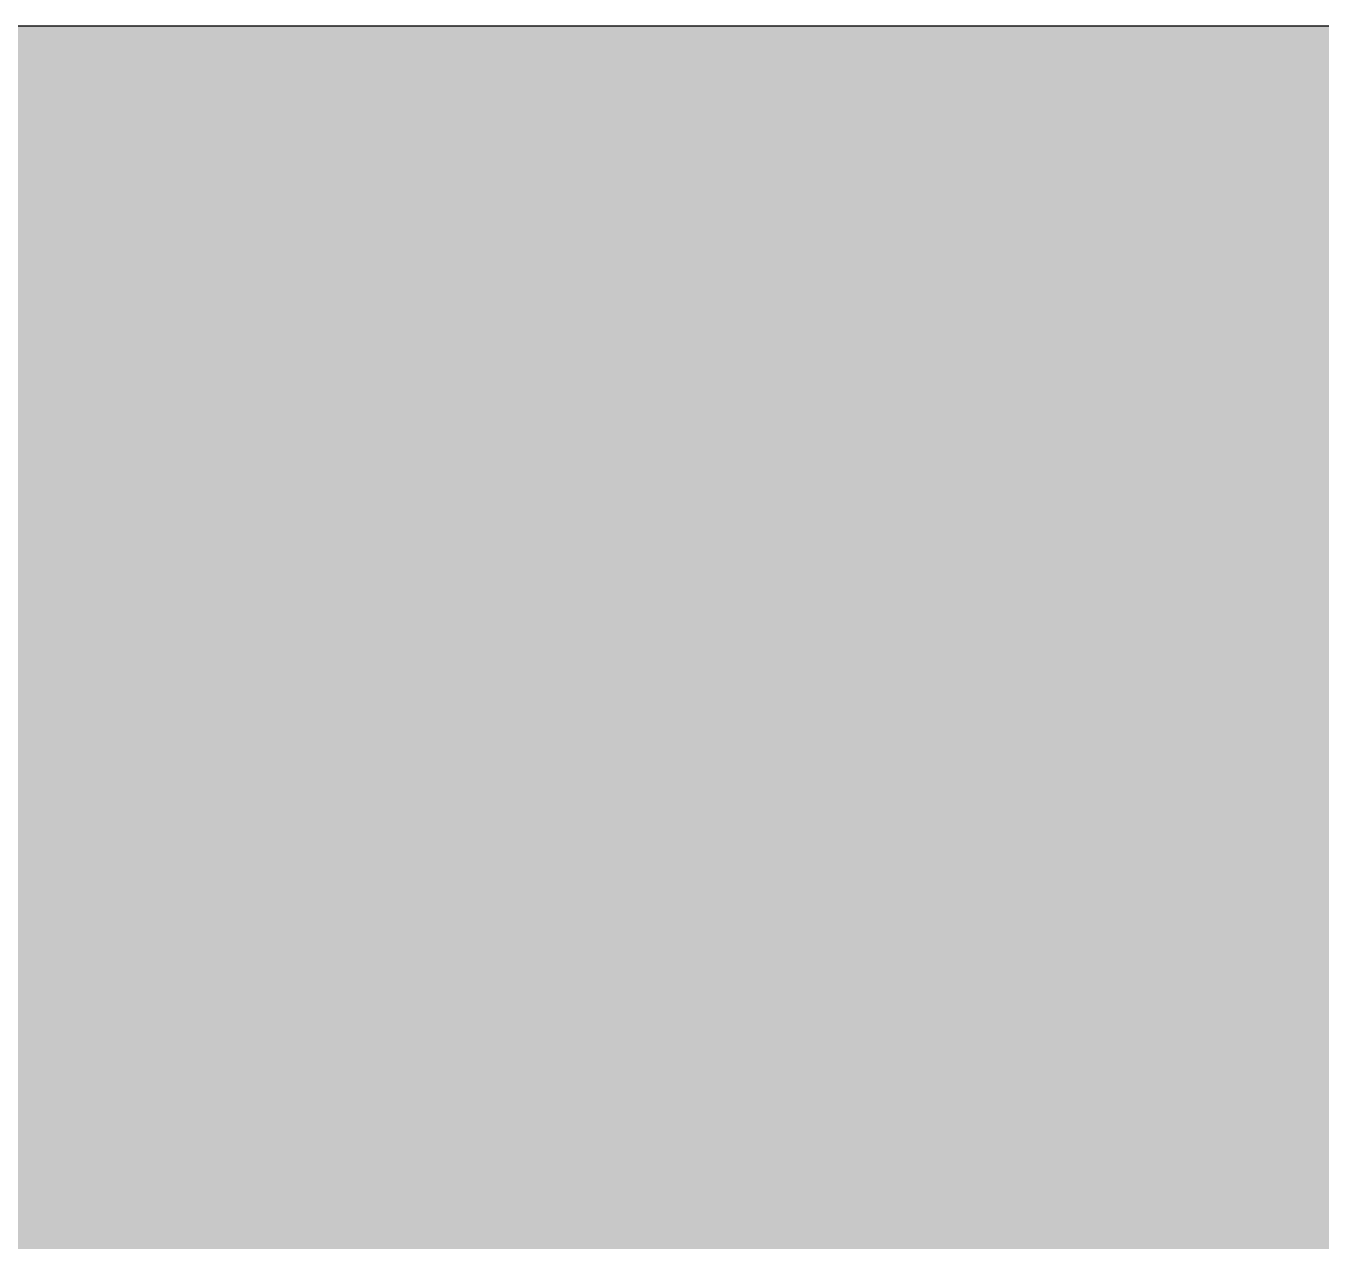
# Model space of a CAD drawing. Header units: metres. Extents: x 294 to 1101, y -498 to -355.
# Drawn here: x 491.93572 to 491.94238, y -489.9011 to -489.89485 of the extents above; entities that cross this region are included whole.
import ezdxf

# ---------------------------------------------------------------- set-up
doc = ezdxf.new("R2010")
doc.units = ezdxf.units.M
doc.layers.add('wall', color=7, linetype='Continuous', lineweight=25)

msp = doc.modelspace()

# ---------------------------------------------------------------- hatches: boundary and pattern name
at = {"layer": 'wall'}
h = msp.add_hatch(color=256, dxfattribs=at)
h.dxf.hatch_style = 1
h.paths.add_polyline_path([(507.2021251, -489.8948523), (506.3764346, -489.8948523), (502.7764346, -489.8948523), (500.2843696, -489.8948523), (500.2356356, -489.8948523), (500.0516976, -489.8948523), (500.0216976, -489.8948523), (499.7486741, -489.8948523), (499.7475689, -489.8948523), (499.7464682, -489.8948523), (499.7453762, -489.8948523), (499.7442971, -489.8948523), (499.7432354, -489.8948523), (499.7421951, -489.8948523), (499.7411803, -489.8948523), (499.7401952, -489.8948523), (499.7392435, -489.8948523), (499.738329, -489.8948523), (499.7374554, -489.8948523), (499.736626, -489.8948523), (499.7358442, -489.8948523), (499.735113, -489.8948523), (499.7344354, -489.8948523), (499.7338139, -489.8948523), (499.7332511, -489.8948523), (499.7327491, -489.8948523), (499.73231, -489.8948523), (499.7319355, -489.8948523), (499.731627, -489.8948523), (499.7313858, -489.8948523), (499.7312128, -489.8948523), (499.7311088, -489.8948523), (499.7310741, -489.8948523), (499.7297962, -489.8948523), (499.7266489, -489.8948523), (499.7238184, -489.8948523), (499.7213167, -489.8948523), (499.7191545, -489.8948523), (499.7173411, -489.8948523), (499.7158842, -489.8948523), (499.7147901, -489.8948523), (499.7140635, -489.8948523), (499.7137074, -489.8948523), (499.5161789, -489.8948523), (499.5150738, -489.8948523), (499.5139731, -489.8948523), (499.512881, -489.8948523), (499.511802, -489.8948523), (499.5107402, -489.8948523), (499.5096999, -489.8948523), (499.5086852, -489.8948523), (499.5077001, -489.8948523), (499.5067484, -489.8948523), (499.5058339, -489.8948523), (499.5049603, -489.8948523), (499.5041309, -489.8948523), (499.5033491, -489.8948523), (499.5026179, -489.8948523), (499.5019402, -489.8948523), (499.5013188, -489.8948523), (499.5007559, -489.8948523), (499.500254, -489.8948523), (499.4998149, -489.8948523), (499.4994403, -489.8948523), (499.4991319, -489.8948523), (499.4988907, -489.8948523), (499.4987177, -489.8948523), (499.4986137, -489.8948523), (499.4985789, -489.8948523), (486.2948367, -489.8948523), (485.8611426, -489.8948523), (485.8611426, -490.0948523), (507.2021251, -490.0948523)])

# ---------------------------------------------------------------- linework, layer by layer
for p, q in [((486.2948367, -489.8948523), (504.4156787, -489.8948523)), ((486.2948367, -489.8948523), (504.4156787, -489.8948523)), ((488.5783028, -489.8948523), (492.6026936, -489.8948523)), ((489.7652362, -489.8948523), (492.2373508, -489.8948523)), ((489.7652362, -489.8948523), (492.2373508, -489.8948523)), ((491.4947662, -489.8948523), (491.9696365, -489.8948523)), ((491.4955084, -489.8948523), (492.5867877, -489.8948523)), ((491.4982471, -489.8948523), (492.3982471, -489.8948523)), ((491.6615993, -489.8948523), (491.9358246, -489.8948523)), ((491.8672877, -489.8948523), (491.9358269, -489.8948523)), ((491.86729, -489.8948523), (491.9358292, -489.8948523)), ((491.9298721, -489.8948523), (491.9484865, -489.8948523)), ((491.9318881, -489.8948523), (491.9367791, -489.8948523)), ((491.9337185, -489.8948523), (491.9504777, -489.8948523)), ((491.9348899, -489.8948523), (491.9457986, -489.8948523)), ((491.9356356, -489.8948523), (492.7922721, -489.8948523)), ((491.9358124, -489.8948523), (491.9359855, -489.8948523)), ((491.9358134, -489.8948523), (491.9359862, -489.8948523)), ((491.9358134, -489.8948523), (491.9358704, -489.8948523)), ((491.9358155, -489.8948523), (491.9360712, -489.8948523)), ((491.9358155, -489.8948523), (491.9358802, -489.8948523)), ((491.9358176, -489.8948523), (491.9359905, -489.8948523)), ((491.9358178, -489.8948523), (491.9363246, -489.8948523)), ((491.9358189, -489.8948523), (491.9360544, -489.8948523)), ((491.9358206, -489.8948523), (491.9358704, -489.8948523)), ((491.9358311, -489.8948523), (491.9360384, -489.8948523)), ((491.9358327, -489.8948523), (491.9358802, -489.8948523)), ((491.9358327, -489.8948523), (491.9360705, -489.8948523)), ((491.9358327, -489.8948523), (491.9361708, -489.8948523)), ((491.93584, -489.8948523), (491.9360694, -489.8948523)), ((491.9358407, -489.8948523), (491.9363428, -489.8948523)), ((491.9358704, -489.8948523), (491.9358992, -489.8948523)), ((491.9358704, -489.8948523), (491.9359014, -489.8948523)), ((491.9358802, -489.8948523), (491.9360705, -489.8948523)), ((491.9358992, -489.8948523), (491.9359862, -489.8948523)), ((491.9359014, -489.8948523), (491.9359411, -489.8948523)), ((491.9359411, -489.8948523), (491.9359845, -489.8948523)), ((491.9359779, -489.8948523), (491.9360477, -489.8948523)), ((491.9359779, -489.8948523), (491.9360409, -489.8948523)), ((491.9359805, -489.8948523), (491.9364827, -489.8948523)), ((491.9359805, -489.8948523), (491.9363246, -489.8948523)), ((491.9359845, -489.8948523), (491.9360379, -489.8948523)), ((491.9359852, -489.8948523), (491.9360248, -489.8948523)), ((491.9359862, -489.8948523), (491.9360258, -489.8948523)), ((491.9359862, -489.8948523), (491.9360392, -489.8948523)), ((491.9359905, -489.8948523), (491.9363748, -489.8948523)), ((491.9360095, -489.8948523), (491.9360392, -489.8948523)), ((491.9360379, -489.8948523), (491.9366273, -489.8948523)), ((491.9360383, -489.8948523), (491.936628, -489.8948523)), ((491.9360384, -489.8948523), (491.9360694, -489.8948523)), ((491.9360389, -489.8948523), (491.9362054, -489.8948523)), ((491.9360392, -489.8948523), (491.9364816, -489.8948523)), ((491.9360544, -489.8948523), (491.9362263, -489.8948523)), ((491.9360694, -489.8948523), (491.9362082, -489.8948523)), ((491.9360694, -489.8948523), (491.9362753, -489.8948523)), ((491.9360694, -489.8948523), (491.9362263, -489.8948523)), ((491.9360705, -489.8948523), (491.9363004, -489.8948523)), ((491.9360705, -489.8948523), (491.9362995, -489.8948523)), ((491.9360712, -489.8948523), (491.9367991, -489.8948523)), ((491.9360712, -489.8948523), (491.9362884, -489.8948523)), ((491.9360712, -489.8948523), (491.9364827, -489.8948523)), ((491.936145, -489.8948523), (491.9361756, -489.8948523)), ((491.9361708, -489.8948523), (491.9363004, -489.8948523)), ((491.9361756, -489.8948523), (491.9362082, -489.8948523)), ((491.9362044, -489.8948523), (491.9364972, -489.8948523)), ((491.9362054, -489.8948523), (491.9364816, -489.8948523)), ((491.9362082, -489.8948523), (491.9366289, -489.8948523)), ((491.9362082, -489.8948523), (491.9362753, -489.8948523)), ((491.9362263, -489.8948523), (491.9363255, -489.8948523)), ((491.9362263, -489.8948523), (491.9363721, -489.8948523)), ((491.9362473, -489.8948523), (491.9364015, -489.8948523)), ((491.9362753, -489.8948523), (491.9363721, -489.8948523)), ((491.9362753, -489.8948523), (491.9365438, -489.8948523)), ((491.9362884, -489.8948523), (491.9367419, -489.8948523)), ((491.9362995, -489.8948523), (491.936741, -489.8948523)), ((491.9363004, -489.8948523), (491.9363731, -489.8948523)), ((491.9363004, -489.8948523), (491.9363731, -489.8948523)), ((491.9363246, -489.8948523), (491.9363748, -489.8948523)), ((491.9363246, -489.8948523), (491.9365326, -489.8948523)), ((491.9363255, -489.8948523), (491.9363722, -489.8948523)), ((491.9363428, -489.8948523), (491.9363726, -489.8948523)), ((491.9363721, -489.8948523), (491.9366293, -489.8948523)), ((491.9363722, -489.8948523), (491.9366295, -489.8948523)), ((491.9363726, -489.8948523), (491.9366295, -489.8948523)), ((491.9363731, -489.8948523), (491.936741, -489.8948523)), ((491.9363731, -489.8948523), (491.9366846, -489.8948523)), ((491.9363731, -489.8948523), (491.9367032, -489.8948523)), ((491.9363748, -489.8948523), (491.9364264, -489.8948523)), ((491.9364015, -489.8948523), (491.9366289, -489.8948523)), ((491.9364154, -489.8948523), (491.9364988, -489.8948523)), ((491.9364154, -489.8948523), (491.9366282, -489.8948523)), ((491.9364264, -489.8948523), (491.9365027, -489.8948523)), ((491.9364273, -489.8948523), (491.9364909, -489.8948523)), ((491.9364816, -489.8948523), (491.9366282, -489.8948523)), ((491.9364816, -489.8948523), (491.9367045, -489.8948523)), ((491.9364816, -489.8948523), (491.9367046, -489.8948523)), ((491.9364827, -489.8948523), (491.936767, -489.8948523)), ((491.9364827, -489.8948523), (491.9368591, -489.8948523)), ((491.9364907, -489.8948523), (491.9367035, -489.8948523)), ((491.936491, -489.8948523), (491.9365895, -489.8948523)), ((491.9364972, -489.8948523), (491.9366273, -489.8948523)), ((491.9364981, -489.8948523), (491.9367043, -489.8948523)), ((491.9364986, -489.8948523), (491.9367039, -489.8948523)), ((491.9364988, -489.8948523), (491.936629, -489.8948523)), ((491.9365027, -489.8948523), (491.9373343, -489.8948523)), ((491.9365027, -489.8948523), (491.9371377, -489.8948523)), ((491.9365326, -489.8948523), (491.9368595, -489.8948523)), ((491.9365438, -489.8948523), (491.9366292, -489.8948523)), ((491.9365624, -489.8948523), (491.936604, -489.8948523)), ((491.9365625, -489.8948523), (491.9366036, -489.8948523)), ((491.9365895, -489.8948523), (491.9366205, -489.8948523)), ((491.9365895, -489.8948523), (491.9366184, -489.8948523)), ((491.9366184, -489.8948523), (491.9366835, -489.8948523)), ((491.9366186, -489.8948523), (491.9366877, -489.8948523)), ((491.9366186, -489.8948523), (491.9366611, -489.8948523)), ((491.9366205, -489.8948523), (491.9366621, -489.8948523)), ((491.9366273, -489.8948523), (491.9367033, -489.8948523)), ((491.9366289, -489.8948523), (491.9366834, -489.8948523)), ((491.9366292, -489.8948523), (491.9366836, -489.8948523)), ((491.9366293, -489.8948523), (491.9366837, -489.8948523)), ((491.9366295, -489.8948523), (491.9366839, -489.8948523)), ((491.9366298, -489.8948523), (491.9366846, -489.8948523)), ((491.9366611, -489.8948523), (491.9367036, -489.8948523)), ((491.9366621, -489.8948523), (491.936704, -489.8948523)), ((491.9366621, -489.8948523), (491.9367039, -489.8948523)), ((491.9366756, -489.8948523), (491.9367049, -489.8948523)), ((491.9366833, -489.8948523), (491.9367395, -489.8948523)), ((491.9366834, -489.8948523), (491.9367395, -489.8948523)), ((491.9366836, -489.8948523), (491.9367398, -489.8948523)), ((491.9366837, -489.8948523), (491.9367398, -489.8948523)), ((491.9366839, -489.8948523), (491.93674, -489.8948523)), ((491.9366846, -489.8948523), (491.9367407, -489.8948523)), ((491.9367032, -489.8948523), (491.9367407, -489.8948523)), ((491.9367033, -489.8948523), (491.9377754, -489.8948523)), ((491.9367043, -489.8948523), (491.9373174, -489.8948523)), ((491.9367045, -489.8948523), (491.9368559, -489.8948523)), ((491.9367046, -489.8948523), (491.9367388, -489.8948523)), ((491.9367051, -489.8948523), (491.9367392, -489.8948523)), ((491.9367395, -489.8948523), (491.9367972, -489.8948523)), ((491.9367398, -489.8948523), (491.9367975, -489.8948523)), ((491.9367398, -489.8948523), (491.9367976, -489.8948523)), ((491.93674, -489.8948523), (491.9367978, -489.8948523)), ((491.9367407, -489.8948523), (491.9367984, -489.8948523)), ((491.9367408, -489.8948523), (491.9367986, -489.8948523)), ((491.936741, -489.8948523), (491.9367988, -489.8948523)), ((491.9367419, -489.8948523), (491.9367975, -489.8948523)), ((491.9367419, -489.8948523), (491.9367988, -489.8948523)), ((491.9367555, -489.8948523), (491.9367973, -489.8948523)), ((491.936767, -489.8948523), (491.9368595, -489.8948523)), ((491.9367791, -489.8948523), (491.9415713, -489.8948523)), ((491.936797, -489.8948523), (491.9368383, -489.8948523)), ((491.9367972, -489.8948523), (491.9368566, -489.8948523)), ((491.9367973, -489.8948523), (491.9368567, -489.8948523)), ((491.9367975, -489.8948523), (491.9368569, -489.8948523)), ((491.9367976, -489.8948523), (491.936857, -489.8948523)), ((491.9367978, -489.8948523), (491.9368572, -489.8948523)), ((491.9367984, -489.8948523), (491.9368578, -489.8948523)), ((491.9367986, -489.8948523), (491.936858, -489.8948523)), ((491.9367988, -489.8948523), (491.9368582, -489.8948523)), ((491.9367988, -489.8948523), (491.9368583, -489.8948523)), ((491.9367991, -489.8948523), (491.9368585, -489.8948523)), ((491.9367991, -489.8948523), (491.9368589, -489.8948523)), ((491.9368559, -489.8948523), (491.9373341, -489.8948523)), ((491.9368566, -489.8948523), (491.936915, -489.8948523)), ((491.9368567, -489.8948523), (491.936915, -489.8948523)), ((491.9368569, -489.8948523), (491.9369152, -489.8948523)), ((491.936857, -489.8948523), (491.9369154, -489.8948523)), ((491.9368572, -489.8948523), (491.9369155, -489.8948523)), ((491.9368578, -489.8948523), (491.9369162, -489.8948523)), ((491.936858, -489.8948523), (491.9369163, -489.8948523)), ((491.9368582, -489.8948523), (491.9369165, -489.8948523)), ((491.9368583, -489.8948523), (491.9369166, -489.8948523)), ((491.9368585, -489.8948523), (491.9369168, -489.8948523)), ((491.9368591, -489.8948523), (491.9369172, -489.8948523)), ((491.9368595, -489.8948523), (491.9369776, -489.8948523)), ((491.936915, -489.8948523), (491.9369748, -489.8948523)), ((491.936915, -489.8948523), (491.9369749, -489.8948523)), ((491.9369152, -489.8948523), (491.9369751, -489.8948523)), ((491.9369154, -489.8948523), (491.9369752, -489.8948523)), ((491.9369155, -489.8948523), (491.9369753, -489.8948523)), ((491.9369162, -489.8948523), (491.936976, -489.8948523)), ((491.9369163, -489.8948523), (491.9369761, -489.8948523)), ((491.9369165, -489.8948523), (491.9369763, -489.8948523)), ((491.9369166, -489.8948523), (491.9369765, -489.8948523)), ((491.9369168, -489.8948523), (491.9369767, -489.8948523)), ((491.9369172, -489.8948523), (491.9369772, -489.8948523)), ((491.936958, -489.8948523), (491.9369993, -489.8948523)), ((491.9369719, -489.8948523), (491.9373287, -489.8948523)), ((491.9369748, -489.8948523), (491.9370361, -489.8948523)), ((491.9369749, -489.8948523), (491.9370362, -489.8948523)), ((491.9369751, -489.8948523), (491.9370363, -489.8948523)), ((491.9369752, -489.8948523), (491.9370365, -489.8948523)), ((491.9369753, -489.8948523), (491.9370366, -489.8948523)), ((491.936976, -489.8948523), (491.9370373, -489.8948523)), ((491.9369761, -489.8948523), (491.9370374, -489.8948523)), ((491.9369763, -489.8948523), (491.9370376, -489.8948523)), ((491.9369765, -489.8948523), (491.9370378, -489.8948523)), ((491.9369767, -489.8948523), (491.9370379, -489.8948523)), ((491.9369772, -489.8948523), (491.9370383, -489.8948523)), ((491.9369776, -489.8948523), (491.9371017, -489.8948523)), ((491.9370361, -489.8948523), (491.9370988, -489.8948523)), ((491.9370362, -489.8948523), (491.9370989, -489.8948523)), ((491.9370363, -489.8948523), (491.9370991, -489.8948523)), ((491.9370365, -489.8948523), (491.9370993, -489.8948523)), ((491.9370366, -489.8948523), (491.9370994, -489.8948523)), ((491.9370373, -489.8948523), (491.9371, -489.8948523)), ((491.9370374, -489.8948523), (491.9371002, -489.8948523)), ((491.9370376, -489.8948523), (491.9371003, -489.8948523)), ((491.9370378, -489.8948523), (491.9371006, -489.8948523)), ((491.9370379, -489.8948523), (491.9371007, -489.8948523)), ((491.9370383, -489.8948523), (491.9371013, -489.8948523)), ((491.9370753, -489.8948523), (491.9371273, -489.8948523)), ((491.9370986, -489.8948523), (491.9371554, -489.8948523)), ((491.9370988, -489.8948523), (491.9371556, -489.8948523)), ((491.9370991, -489.8948523), (491.9371559, -489.8948523)), ((491.9370993, -489.8948523), (491.9371561, -489.8948523)), ((491.9370994, -489.8948523), (491.9371562, -489.8948523)), ((491.9371, -489.8948523), (491.9371568, -489.8948523)), ((491.9371002, -489.8948523), (491.937157, -489.8948523)), ((491.9371003, -489.8948523), (491.9371571, -489.8948523)), ((491.9371006, -489.8948523), (491.9371575, -489.8948523)), ((491.9371007, -489.8948523), (491.9371575, -489.8948523)), ((491.9371013, -489.8948523), (491.9371816, -489.8948523)), ((491.9371013, -489.8948523), (491.9371578, -489.8948523)), ((491.9371017, -489.8948523), (491.9372164, -489.8948523)), ((491.9371017, -489.8948523), (491.9371473, -489.8948523)), ((491.9371377, -489.8948523), (491.937178, -489.8948523)), ((491.9371473, -489.8948523), (491.9372256, -489.8948523)), ((491.9371556, -489.8948523), (491.9372135, -489.8948523)), ((491.9371557, -489.8948523), (491.9372136, -489.8948523)), ((491.9371558, -489.8948523), (491.9372137, -489.8948523)), ((491.9371558, -489.8948523), (491.9372137, -489.8948523)), ((491.9371559, -489.8948523), (491.9372138, -489.8948523)), ((491.9371561, -489.8948523), (491.937214, -489.8948523)), ((491.9371562, -489.8948523), (491.9372141, -489.8948523)), ((491.9371568, -489.8948523), (491.9372147, -489.8948523)), ((491.937157, -489.8948523), (491.9372149, -489.8948523)), ((491.9371571, -489.8948523), (491.9372151, -489.8948523)), ((491.9371575, -489.8948523), (491.9372154, -489.8948523)), ((491.9371575, -489.8948523), (491.9372154, -489.8948523)), ((491.937178, -489.8948523), (491.9372256, -489.8948523)), ((491.9371816, -489.8948523), (491.9372158, -489.8948523)), ((491.9371816, -489.8948523), (491.9372816, -489.8948523)), ((491.9371816, -489.8948523), (491.9372818, -489.8948523)), ((491.9371869, -489.8948523), (491.9372161, -489.8948523)), ((491.9372135, -489.8948523), (491.9372726, -489.8948523)), ((491.9372137, -489.8948523), (491.9372728, -489.8948523)), ((491.9372137, -489.8948523), (491.9372728, -489.8948523)), ((491.9372138, -489.8948523), (491.9372729, -489.8948523)), ((491.937214, -489.8948523), (491.9372731, -489.8948523)), ((491.9372141, -489.8948523), (491.9372732, -489.8948523)), ((491.9372147, -489.8948523), (491.9372738, -489.8948523)), ((491.9372149, -489.8948523), (491.937274, -489.8948523)), ((491.9372151, -489.8948523), (491.9372741, -489.8948523)), ((491.9372154, -489.8948523), (491.9372745, -489.8948523)), ((491.9372154, -489.8948523), (491.9372745, -489.8948523)), ((491.9372164, -489.8948523), (491.9373356, -489.8948523)), ((491.9372256, -489.8948523), (491.9373343, -489.8948523)), ((491.9372256, -489.8948523), (491.9372757, -489.8948523)), ((491.9372725, -489.8948523), (491.9373307, -489.8948523)), ((491.9372726, -489.8948523), (491.9373327, -489.8948523)), ((491.9372728, -489.8948523), (491.937333, -489.8948523)), ((491.9372728, -489.8948523), (491.9373329, -489.8948523)), ((491.9372729, -489.8948523), (491.937333, -489.8948523)), ((491.9372732, -489.8948523), (491.9373333, -489.8948523)), ((491.9372738, -489.8948523), (491.937334, -489.8948523)), ((491.937274, -489.8948523), (491.9373342, -489.8948523)), ((491.9372741, -489.8948523), (491.9373343, -489.8948523)), ((491.9372745, -489.8948523), (491.9373346, -489.8948523)), ((491.9372757, -489.8948523), (491.937335, -489.8948523)), ((491.9372818, -489.8948523), (491.937394, -489.8948523)), ((491.9372818, -489.8948523), (491.9373605, -489.8948523)), ((491.9373287, -489.8948523), (491.937596, -489.8948523)), ((491.9373297, -489.8948523), (491.9373584, -489.8948523)), ((491.9373307, -489.8948523), (491.9373916, -489.8948523)), ((491.9373327, -489.8948523), (491.9373917, -489.8948523)), ((491.9373333, -489.8948523), (491.9373923, -489.8948523)), ((491.9373333, -489.8948523), (491.9373923, -489.8948523)), ((491.937334, -489.8948523), (491.9373929, -489.8948523)), ((491.9373341, -489.8948523), (491.9375971, -489.8948523)), ((491.9373341, -489.8948523), (491.937451, -489.8948523)), ((491.9373342, -489.8948523), (491.9373932, -489.8948523)), ((491.9373343, -489.8948523), (491.9373933, -489.8948523)), ((491.9373343, -489.8948523), (491.9375766, -489.8948523)), ((491.9373343, -489.8948523), (491.9374036, -489.8948523)), ((491.9373343, -489.8948523), (491.9375364, -489.8948523)), ((491.9373346, -489.8948523), (491.9373936, -489.8948523)), ((491.937335, -489.8948523), (491.9374036, -489.8948523)), ((491.9373356, -489.8948523), (491.9374546, -489.8948523)), ((491.9373534, -489.8948523), (491.937392, -489.8948523)), ((491.9373584, -489.8948523), (491.9375406, -489.8948523)), ((491.9373605, -489.8948523), (491.9374376, -489.8948523)), ((491.9373916, -489.8948523), (491.9374516, -489.8948523)), ((491.9373917, -489.8948523), (491.9374517, -489.8948523)), ((491.9373919, -489.8948523), (491.9374519, -489.8948523)), ((491.937392, -489.8948523), (491.937452, -489.8948523)), ((491.937392, -489.8948523), (491.9374521, -489.8948523)), ((491.9373923, -489.8948523), (491.9374523, -489.8948523)), ((491.9373923, -489.8948523), (491.9374523, -489.8948523)), ((491.9373929, -489.8948523), (491.9374529, -489.8948523)), ((491.9373932, -489.8948523), (491.9374532, -489.8948523)), ((491.9373933, -489.8948523), (491.9374533, -489.8948523)), ((491.9373936, -489.8948523), (491.9374536, -489.8948523)), ((491.937394, -489.8948523), (491.9374205, -489.8948523)), ((491.9374036, -489.8948523), (491.9374867, -489.8948523)), ((491.9374205, -489.8948523), (491.9374543, -489.8948523)), ((491.9374205, -489.8948523), (491.937454, -489.8948523)), ((491.9374286, -489.8948523), (491.9374546, -489.8948523)), ((491.9374516, -489.8948523), (491.9375126, -489.8948523)), ((491.9374517, -489.8948523), (491.9375127, -489.8948523)), ((491.9374519, -489.8948523), (491.9375129, -489.8948523)), ((491.937452, -489.8948523), (491.937513, -489.8948523)), ((491.9374521, -489.8948523), (491.9375131, -489.8948523)), ((491.9374523, -489.8948523), (491.9375133, -489.8948523)), ((491.9374523, -489.8948523), (491.9375133, -489.8948523)), ((491.9374529, -489.8948523), (491.9375139, -489.8948523)), ((491.9374532, -489.8948523), (491.9375142, -489.8948523)), ((491.9374533, -489.8948523), (491.9375143, -489.8948523)), ((491.9374536, -489.8948523), (491.9375146, -489.8948523)), ((491.9374543, -489.8948523), (491.937515, -489.8948523)), ((491.9374543, -489.8948523), (491.9375432, -489.8948523)), ((491.9374546, -489.8948523), (491.9375776, -489.8948523)), ((491.9374681, -489.8948523), (491.9375785, -489.8948523)), ((491.9374867, -489.8948523), (491.9375766, -489.8948523)), ((491.9375126, -489.8948523), (491.9375747, -489.8948523)), ((491.9375127, -489.8948523), (491.9375747, -489.8948523)), ((491.9375129, -489.8948523), (491.937575, -489.8948523)), ((491.937513, -489.8948523), (491.937575, -489.8948523)), ((491.9375131, -489.8948523), (491.9375751, -489.8948523)), ((491.9375133, -489.8948523), (491.9375753, -489.8948523)), ((491.9375139, -489.8948523), (491.9375759, -489.8948523)), ((491.9375142, -489.8948523), (491.9375762, -489.8948523)), ((491.9375143, -489.8948523), (491.9375763, -489.8948523)), ((491.9375146, -489.8948523), (491.9375766, -489.8948523)), ((491.937515, -489.8948523), (491.9375432, -489.8948523)), ((491.9375348, -489.8948523), (491.9375753, -489.8948523)), ((491.9375348, -489.8948523), (491.9375753, -489.8948523)), ((491.9375406, -489.8948523), (491.9380573, -489.8948523)), ((491.9375406, -489.8948523), (491.9376362, -489.8948523)), ((491.9375432, -489.8948523), (491.9375785, -489.8948523)), ((491.9375432, -489.8948523), (491.9375773, -489.8948523)), ((491.9375747, -489.8948523), (491.9376304, -489.8948523)), ((491.9375747, -489.8948523), (491.9376302, -489.8948523)), ((491.937575, -489.8948523), (491.9376307, -489.8948523)), ((491.937575, -489.8948523), (491.9376307, -489.8948523)), ((491.9375751, -489.8948523), (491.9376309, -489.8948523)), ((491.9375753, -489.8948523), (491.937631, -489.8948523)), ((491.9375753, -489.8948523), (491.937631, -489.8948523)), ((491.9375759, -489.8948523), (491.9376317, -489.8948523)), ((491.9375762, -489.8948523), (491.9376319, -489.8948523)), ((491.9375763, -489.8948523), (491.937632, -489.8948523)), ((491.9375766, -489.8948523), (491.9376324, -489.8948523)), ((491.9375766, -489.8948523), (491.9376088, -489.8948523)), ((491.9375766, -489.8948523), (491.937687, -489.8948523)), ((491.9375773, -489.8948523), (491.9376327, -489.8948523)), ((491.9375773, -489.8948523), (491.9376591, -489.8948523)), ((491.9375776, -489.8948523), (491.9376899, -489.8948523)), ((491.9375776, -489.8948523), (491.9376488, -489.8948523)), ((491.9375971, -489.8948523), (491.9377765, -489.8948523)), ((491.9376088, -489.8948523), (491.9376488, -489.8948523)), ((491.9376304, -489.8948523), (491.9376869, -489.8948523)), ((491.9376307, -489.8948523), (491.9376872, -489.8948523)), ((491.9376307, -489.8948523), (491.9376872, -489.8948523)), ((491.9376309, -489.8948523), (491.9376874, -489.8948523)), ((491.937631, -489.8948523), (491.9376875, -489.8948523)), ((491.937631, -489.8948523), (491.9376875, -489.8948523)), ((491.9376317, -489.8948523), (491.9376882, -489.8948523)), ((491.9376319, -489.8948523), (491.9376884, -489.8948523)), ((491.937632, -489.8948523), (491.9376885, -489.8948523)), ((491.9376324, -489.8948523), (491.9376889, -489.8948523)), ((491.9376327, -489.8948523), (491.9376591, -489.8948523)), ((491.9376362, -489.8948523), (491.9376682, -489.8948523)), ((491.9376362, -489.8948523), (491.9380926, -489.8948523)), ((491.9376488, -489.8948523), (491.9377032, -489.8948523)), ((491.9376488, -489.8948523), (491.9376899, -489.8948523)), ((491.9376591, -489.8948523), (491.9376899, -489.8948523)), ((491.9376591, -489.8948523), (491.9376892, -489.8948523)), ((491.9376591, -489.8948523), (491.93772, -489.8948523)), ((491.9376682, -489.8948523), (491.9377538, -489.8948523)), ((491.9376869, -489.8948523), (491.9377442, -489.8948523)), ((491.937687, -489.8948523), (491.9384536, -489.8948523)), ((491.9376872, -489.8948523), (491.9377445, -489.8948523)), ((491.9376872, -489.8948523), (491.9377445, -489.8948523)), ((491.9376874, -489.8948523), (491.9377447, -489.8948523)), ((491.9376875, -489.8948523), (491.9377448, -489.8948523)), ((491.9376875, -489.8948523), (491.9377448, -489.8948523)), ((491.9376882, -489.8948523), (491.9377454, -489.8948523)), ((491.9376884, -489.8948523), (491.9377457, -489.8948523)), ((491.9376885, -489.8948523), (491.9377458, -489.8948523)), ((491.9376889, -489.8948523), (491.9377461, -489.8948523)), ((491.9376899, -489.8948523), (491.9378052, -489.8948523)), ((491.9376899, -489.8948523), (491.93772, -489.8948523)), ((491.93772, -489.8948523), (491.9377465, -489.8948523)), ((491.9377442, -489.8948523), (491.9377775, -489.8948523)), ((491.9377442, -489.8948523), (491.9377903, -489.8948523)), ((491.9377445, -489.8948523), (491.9378025, -489.8948523)), ((491.9377445, -489.8948523), (491.9378025, -489.8948523)), ((491.9377447, -489.8948523), (491.9378028, -489.8948523)), ((491.9377448, -489.8948523), (491.9378028, -489.8948523)), ((491.9377448, -489.8948523), (491.9378028, -489.8948523)), ((491.9377454, -489.8948523), (491.9378034, -489.8948523)), ((491.9377457, -489.8948523), (491.9378037, -489.8948523)), ((491.9377458, -489.8948523), (491.9378038, -489.8948523)), ((491.9377461, -489.8948523), (491.9378041, -489.8948523)), ((491.9377465, -489.8948523), (491.9377742, -489.8948523)), ((491.9377742, -489.8948523), (491.9378332, -489.8948523)), ((491.9377742, -489.8948523), (491.9378052, -489.8948523)), ((491.9377754, -489.8948523), (491.9392003, -489.8948523)), ((491.9377764, -489.8948523), (491.9380826, -489.8948523)), ((491.9377765, -489.8948523), (491.937967, -489.8948523)), ((491.9377765, -489.8948523), (491.9379111, -489.8948523)), ((491.9377775, -489.8948523), (491.9378126, -489.8948523)), ((491.9377896, -489.8948523), (491.9378373, -489.8948523)), ((491.9378015, -489.8948523), (491.9379115, -489.8948523)), ((491.9378025, -489.8948523), (491.9378571, -489.8948523)), ((491.9378025, -489.8948523), (491.9378571, -489.8948523)), ((491.9378028, -489.8948523), (491.9378574, -489.8948523)), ((491.9378028, -489.8948523), (491.9378574, -489.8948523)), ((491.9378028, -489.8948523), (491.9378575, -489.8948523)), ((491.9378034, -489.8948523), (491.937858, -489.8948523)), ((491.9378037, -489.8948523), (491.9378583, -489.8948523)), ((491.9378038, -489.8948523), (491.9378584, -489.8948523)), ((491.9378041, -489.8948523), (491.9378587, -489.8948523)), ((491.9378052, -489.8948523), (491.937915, -489.8948523)), ((491.9378052, -489.8948523), (491.9378332, -489.8948523)), ((491.9378126, -489.8948523), (491.9378568, -489.8948523)), ((491.9378332, -489.8948523), (491.9378591, -489.8948523)), ((491.9378568, -489.8948523), (491.937912, -489.8948523)), ((491.9378571, -489.8948523), (491.9379123, -489.8948523)), ((491.9378571, -489.8948523), (491.9379124, -489.8948523)), ((491.9378574, -489.8948523), (491.9379126, -489.8948523)), ((491.9378574, -489.8948523), (491.9379127, -489.8948523)), ((491.9378575, -489.8948523), (491.9379127, -489.8948523)), ((491.937858, -489.8948523), (491.9379133, -489.8948523)), ((491.9378583, -489.8948523), (491.9379136, -489.8948523)), ((491.9378584, -489.8948523), (491.9379136, -489.8948523)), ((491.9378587, -489.8948523), (491.937914, -489.8948523)), ((491.9378591, -489.8948523), (491.9378861, -489.8948523)), ((491.9378861, -489.8948523), (491.9379432, -489.8948523)), ((491.9378861, -489.8948523), (491.9379334, -489.8948523)), ((491.9378861, -489.8948523), (491.9379143, -489.8948523)), ((491.937901, -489.8948523), (491.9379334, -489.8948523)), ((491.9379113, -489.8948523), (491.9379672, -489.8948523)), ((491.9379115, -489.8948523), (491.9379674, -489.8948523)), ((491.937912, -489.8948523), (491.9379679, -489.8948523)), ((491.9379123, -489.8948523), (491.9379682, -489.8948523)), ((491.9379124, -489.8948523), (491.9379683, -489.8948523)), ((491.9379126, -489.8948523), (491.9379685, -489.8948523)), ((491.9379133, -489.8948523), (491.9379692, -489.8948523)), ((491.9379136, -489.8948523), (491.9379695, -489.8948523)), ((491.9379136, -489.8948523), (491.9379695, -489.8948523)), ((491.937914, -489.8948523), (491.9379699, -489.8948523)), ((491.937915, -489.8948523), (491.9380274, -489.8948523)), ((491.9379432, -489.8948523), (491.9380005, -489.8948523)), ((491.9379432, -489.8948523), (491.9379702, -489.8948523)), ((491.937967, -489.8948523), (491.9380235, -489.8948523)), ((491.9379672, -489.8948523), (491.9380237, -489.8948523)), ((491.9379674, -489.8948523), (491.9380239, -489.8948523)), ((491.9379679, -489.8948523), (491.9380244, -489.8948523)), ((491.9379682, -489.8948523), (491.9380247, -489.8948523)), ((491.9379683, -489.8948523), (491.9380248, -489.8948523)), ((491.9379685, -489.8948523), (491.938025, -489.8948523)), ((491.937969, -489.8948523), (491.9379989, -489.8948523)), ((491.9379692, -489.8948523), (491.9380257, -489.8948523)), ((491.9379695, -489.8948523), (491.938026, -489.8948523)), ((491.9379695, -489.8948523), (491.9379994, -489.8948523)), ((491.9379699, -489.8948523), (491.9380264, -489.8948523)), ((491.9379699, -489.8948523), (491.9379999, -489.8948523)), ((491.9379702, -489.8948523), (491.9380005, -489.8948523)), ((491.9379987, -489.8948523), (491.9380271, -489.8948523)), ((491.9379989, -489.8948523), (491.9380257, -489.8948523)), ((491.9379989, -489.8948523), (491.9380842, -489.8948523)), ((491.9379994, -489.8948523), (491.938026, -489.8948523)), ((491.9379994, -489.8948523), (491.938026, -489.8948523)), ((491.9379999, -489.8948523), (491.9380267, -489.8948523)), ((491.9379999, -489.8948523), (491.9380852, -489.8948523)), ((491.9380005, -489.8948523), (491.9380854, -489.8948523)), ((491.9380237, -489.8948523), (491.9380823, -489.8948523)), ((491.9380239, -489.8948523), (491.9380826, -489.8948523)), ((491.9380244, -489.8948523), (491.9380831, -489.8948523)), ((491.9380247, -489.8948523), (491.9380834, -489.8948523)), ((491.9380248, -489.8948523), (491.9380834, -489.8948523)), ((491.938025, -489.8948523), (491.9380837, -489.8948523)), ((491.9380251, -489.8948523), (491.9380838, -489.8948523)), ((491.9380257, -489.8948523), (491.9380843, -489.8948523)), ((491.938026, -489.8948523), (491.9380847, -489.8948523)), ((491.938026, -489.8948523), (491.9380847, -489.8948523)), ((491.9380264, -489.8948523), (491.938085, -489.8948523)), ((491.9380274, -489.8948523), (491.9381453, -489.8948523)), ((491.9380274, -489.8948523), (491.9381335, -489.8948523)), ((491.9380696, -489.8948523), (491.93811, -489.8948523)), ((491.9380816, -489.8948523), (491.9384478, -489.8948523)), ((491.9380823, -489.8948523), (491.9381416, -489.8948523)), ((491.9380826, -489.8948523), (491.9381419, -489.8948523)), ((491.9380826, -489.8948523), (491.9384461, -489.8948523)), ((491.9380828, -489.8948523), (491.9381415, -489.8948523)), ((491.9380831, -489.8948523), (491.9381424, -489.8948523)), ((491.9380834, -489.8948523), (491.9381426, -489.8948523)), ((491.9380834, -489.8948523), (491.9381461, -489.8948523)), ((491.9380837, -489.8948523), (491.9381429, -489.8948523)), ((491.9380838, -489.8948523), (491.9381465, -489.8948523)), ((491.9380843, -489.8948523), (491.9381436, -489.8948523)), ((491.9380847, -489.8948523), (491.9381439, -489.8948523)), ((491.9380847, -489.8948523), (491.9381473, -489.8948523)), ((491.938085, -489.8948523), (491.9381443, -489.8948523)), ((491.9380854, -489.8948523), (491.9381484, -489.8948523)), ((491.9380926, -489.8948523), (491.9381395, -489.8948523)), ((491.93811, -489.8948523), (491.938168, -489.8948523)), ((491.9381335, -489.8948523), (491.9384536, -489.8948523)), ((491.9381359, -489.8948523), (491.9381686, -489.8948523)), ((491.9381395, -489.8948523), (491.938168, -489.8948523)), ((491.9381415, -489.8948523), (491.9382014, -489.8948523)), ((491.9381416, -489.8948523), (491.9382016, -489.8948523)), ((491.9381419, -489.8948523), (491.9382018, -489.8948523)), ((491.9381424, -489.8948523), (491.9382023, -489.8948523)), ((491.9381426, -489.8948523), (491.9382026, -489.8948523)), ((491.9381429, -489.8948523), (491.9382029, -489.8948523)), ((491.9381436, -489.8948523), (491.9382035, -489.8948523)), ((491.9381439, -489.8948523), (491.9382039, -489.8948523)), ((491.9381443, -489.8948523), (491.9382042, -489.8948523)), ((491.9381453, -489.8948523), (491.9381976, -489.8948523)), ((491.9381461, -489.8948523), (491.9382027, -489.8948523)), ((491.9381465, -489.8948523), (491.938203, -489.8948523)), ((491.9381473, -489.8948523), (491.9382039, -489.8948523)), ((491.938148, -489.8948523), (491.9381856, -489.8948523)), ((491.9381484, -489.8948523), (491.9382046, -489.8948523)), ((491.9381484, -489.8948523), (491.9382361, -489.8948523)), ((491.9381583, -489.8948523), (491.9381856, -489.8948523)), ((491.9381666, -489.8948523), (491.9382081, -489.8948523)), ((491.938168, -489.8948523), (491.9382002, -489.8948523)), ((491.9381686, -489.8948523), (491.9382659, -489.8948523)), ((491.9381976, -489.8948523), (491.9382659, -489.8948523)), ((491.9382002, -489.8948523), (491.9382367, -489.8948523)), ((491.9382014, -489.8948523), (491.938262, -489.8948523)), ((491.9382014, -489.8948523), (491.9382619, -489.8948523)), ((491.9382016, -489.8948523), (491.9382621, -489.8948523)), ((491.9382018, -489.8948523), (491.9382624, -489.8948523)), ((491.9382023, -489.8948523), (491.9382629, -489.8948523)), ((491.9382026, -489.8948523), (491.9382632, -489.8948523)), ((491.9382027, -489.8948523), (491.9382633, -489.8948523)), ((491.9382029, -489.8948523), (491.9382635, -489.8948523)), ((491.938203, -489.8948523), (491.9382636, -489.8948523)), ((491.9382035, -489.8948523), (491.9382641, -489.8948523)), ((491.9382039, -489.8948523), (491.9382645, -489.8948523)), ((491.9382042, -489.8948523), (491.9382648, -489.8948523)), ((491.9382046, -489.8948523), (491.9382361, -489.8948523)), ((491.9382081, -489.8948523), (491.9382619, -489.8948523)), ((491.9382361, -489.8948523), (491.9382659, -489.8948523)), ((491.9382361, -489.8948523), (491.9382999, -489.8948523)), ((491.9382367, -489.8948523), (491.9382785, -489.8948523)), ((491.9382371, -489.8948523), (491.938308, -489.8948523)), ((491.938262, -489.8948523), (491.9383234, -489.8948523)), ((491.9382621, -489.8948523), (491.9383236, -489.8948523)), ((491.9382624, -489.8948523), (491.9383238, -489.8948523)), ((491.9382629, -489.8948523), (491.9383243, -489.8948523)), ((491.9382632, -489.8948523), (491.9383246, -489.8948523)), ((491.9382633, -489.8948523), (491.9382976, -489.8948523)), ((491.9382635, -489.8948523), (491.9383249, -489.8948523)), ((491.9382636, -489.8948523), (491.938298, -489.8948523)), ((491.9382641, -489.8948523), (491.9383256, -489.8948523)), ((491.9382645, -489.8948523), (491.9383259, -489.8948523)), ((491.9382645, -489.8948523), (491.9382989, -489.8948523)), ((491.9382648, -489.8948523), (491.9383263, -489.8948523)), ((491.9382648, -489.8948523), (491.9382994, -489.8948523)), ((491.9382652, -489.8948523), (491.9382999, -489.8948523)), ((491.9382655, -489.8948523), (491.9382999, -489.8948523)), ((491.9382659, -489.8948523), (491.9383002, -489.8948523)), ((491.9382659, -489.8948523), (491.9383004, -489.8948523)), ((491.9382785, -489.8948523), (491.9383275, -489.8948523)), ((491.9382976, -489.8948523), (491.9383868, -489.8948523)), ((491.938298, -489.8948523), (491.9383252, -489.8948523)), ((491.938298, -489.8948523), (491.9383871, -489.8948523)), ((491.9382984, -489.8948523), (491.9383252, -489.8948523)), ((491.9382989, -489.8948523), (491.9383259, -489.8948523)), ((491.9382989, -489.8948523), (491.938388, -489.8948523)), ((491.9382994, -489.8948523), (491.9383266, -489.8948523)), ((491.9382994, -489.8948523), (491.9383885, -489.8948523)), ((491.9382999, -489.8948523), (491.9383266, -489.8948523)), ((491.9382999, -489.8948523), (491.938389, -489.8948523)), ((491.9383002, -489.8948523), (491.9383894, -489.8948523)), ((491.9383004, -489.8948523), (491.9384536, -489.8948523)), ((491.9383234, -489.8948523), (491.9383855, -489.8948523)), ((491.9383236, -489.8948523), (491.9383856, -489.8948523)), ((491.9383238, -489.8948523), (491.9383859, -489.8948523)), ((491.9383243, -489.8948523), (491.9383864, -489.8948523)), ((491.9383246, -489.8948523), (491.9383867, -489.8948523)), ((491.9383249, -489.8948523), (491.938387, -489.8948523)), ((491.9383256, -489.8948523), (491.9383876, -489.8948523)), ((491.9383259, -489.8948523), (491.938388, -489.8948523)), ((491.9383263, -489.8948523), (491.9383883, -489.8948523)), ((491.9383266, -489.8948523), (491.938389, -489.8948523)), ((491.9383399, -489.8948523), (491.9383772, -489.8948523)), ((491.9383772, -489.8948523), (491.9384481, -489.8948523)), ((491.9383854, -489.8948523), (491.9384481, -489.8948523)), ((491.9383855, -489.8948523), (491.9384482, -489.8948523)), ((491.9383856, -489.8948523), (491.9384483, -489.8948523)), ((491.9383859, -489.8948523), (491.9384486, -489.8948523)), ((491.9383864, -489.8948523), (491.9384491, -489.8948523)), ((491.9383865, -489.8948523), (491.9384501, -489.8948523)), ((491.9383867, -489.8948523), (491.9384494, -489.8948523)), ((491.9383868, -489.8948523), (491.9384532, -489.8948523)), ((491.938387, -489.8948523), (491.9384497, -489.8948523)), ((491.9383871, -489.8948523), (491.9384535, -489.8948523)), ((491.9383876, -489.8948523), (491.9384503, -489.8948523)), ((491.938388, -489.8948523), (491.9384507, -489.8948523)), ((491.938388, -489.8948523), (491.9384544, -489.8948523)), ((491.9383883, -489.8948523), (491.938451, -489.8948523)), ((491.938389, -489.8948523), (491.9384554, -489.8948523)), ((491.938389, -489.8948523), (491.9384551, -489.8948523)), ((491.9383894, -489.8948523), (491.9384557, -489.8948523)), ((491.9384461, -489.8948523), (491.9388951, -489.8948523)), ((491.9384461, -489.8948523), (491.9387158, -489.8948523)), ((491.9384461, -489.8948523), (491.9386166, -489.8948523)), ((491.9384461, -489.8948523), (491.938652, -489.8948523)), ((491.9384478, -489.8948523), (491.9388941, -489.8948523)), ((491.9384481, -489.8948523), (491.9384931, -489.8948523)), ((491.9384481, -489.8948523), (491.938477, -489.8948523)), ((491.9384482, -489.8948523), (491.9384916, -489.8948523)), ((491.9384482, -489.8948523), (491.9385024, -489.8948523)), ((491.9384483, -489.8948523), (491.9385116, -489.8948523)), ((491.9384486, -489.8948523), (491.9385119, -489.8948523)), ((491.9384491, -489.8948523), (491.9385124, -489.8948523)), ((491.9384494, -489.8948523), (491.9385127, -489.8948523)), ((491.9384497, -489.8948523), (491.938513, -489.8948523)), ((491.9384501, -489.8948523), (491.9385125, -489.8948523)), ((491.9384501, -489.8948523), (491.9385126, -489.8948523)), ((491.9384503, -489.8948523), (491.9385136, -489.8948523)), ((491.9384507, -489.8948523), (491.938514, -489.8948523)), ((491.938451, -489.8948523), (491.9385143, -489.8948523)), ((491.9384532, -489.8948523), (491.9385128, -489.8948523)), ((491.9384535, -489.8948523), (491.9385132, -489.8948523)), ((491.9384536, -489.8948523), (491.9385553, -489.8948523)), ((491.9384536, -489.8948523), (491.9395275, -489.8948523)), ((491.9384544, -489.8948523), (491.9385537, -489.8948523)), ((491.9384554, -489.8948523), (491.9385154, -489.8948523)), ((491.9384554, -489.8948523), (491.9385548, -489.8948523)), ((491.9384557, -489.8948523), (491.9385154, -489.8948523)), ((491.9384961, -489.8948523), (491.9385463, -489.8948523)), ((491.9385024, -489.8948523), (491.9385464, -489.8948523)), ((491.9385116, -489.8948523), (491.9385465, -489.8948523)), ((491.9385116, -489.8948523), (491.9385467, -489.8948523)), ((491.9385116, -489.8948523), (491.9385818, -489.8948523)), ((491.9385119, -489.8948523), (491.9385467, -489.8948523)), ((491.9385119, -489.8948523), (491.938547, -489.8948523)), ((491.9385124, -489.8948523), (491.9385473, -489.8948523)), ((491.9385125, -489.8948523), (491.9385474, -489.8948523)), ((491.9385125, -489.8948523), (491.9385474, -489.8948523)), ((491.9385125, -489.8948523), (491.9385823, -489.8948523)), ((491.9385126, -489.8948523), (491.9385475, -489.8948523)), ((491.9385126, -489.8948523), (491.9385475, -489.8948523)), ((491.9385126, -489.8948523), (491.9385826, -489.8948523)), ((491.9385127, -489.8948523), (491.9385475, -489.8948523)), ((491.9385127, -489.8948523), (491.9385477, -489.8948523)), ((491.9385127, -489.8948523), (491.9385475, -489.8948523)), ((491.9385128, -489.8948523), (491.9385525, -489.8948523)), ((491.938513, -489.8948523), (491.9385478, -489.8948523)), ((491.9385132, -489.8948523), (491.9385529, -489.8948523)), ((491.9385133, -489.8948523), (491.9385533, -489.8948523)), ((491.9385133, -489.8948523), (491.9385529, -489.8948523)), ((491.9385136, -489.8948523), (491.9385485, -489.8948523)), ((491.938514, -489.8948523), (491.9385489, -489.8948523)), ((491.938514, -489.8948523), (491.9385537, -489.8948523)), ((491.9385143, -489.8948523), (491.9385492, -489.8948523)), ((491.9385143, -489.8948523), (491.9385543, -489.8948523)), ((491.9385147, -489.8948523), (491.9385545, -489.8948523)), ((491.9385154, -489.8948523), (491.9385853, -489.8948523)), ((491.9385154, -489.8948523), (491.9385548, -489.8948523)), ((491.9385463, -489.8948523), (491.9385814, -489.8948523)), ((491.9385463, -489.8948523), (491.9385814, -489.8948523)), ((491.9385464, -489.8948523), (491.9385814, -489.8948523)), ((491.9385464, -489.8948523), (491.9386521, -489.8948523)), ((491.9385465, -489.8948523), (491.9385816, -489.8948523)), ((491.9385465, -489.8948523), (491.9386524, -489.8948523)), ((491.9385467, -489.8948523), (491.9385818, -489.8948523)), ((491.9385467, -489.8948523), (491.938582, -489.8948523)), ((491.9385473, -489.8948523), (491.9385823, -489.8948523)), ((491.9385474, -489.8948523), (491.9385825, -489.8948523)), ((491.9385475, -489.8948523), (491.9385826, -489.8948523)), ((491.9385478, -489.8948523), (491.9385829, -489.8948523)), ((491.9385485, -489.8948523), (491.9385836, -489.8948523)), ((491.9385489, -489.8948523), (491.9385839, -489.8948523)), ((491.9385492, -489.8948523), (491.9385843, -489.8948523)), ((491.9385525, -489.8948523), (491.9385829, -489.8948523)), ((491.9385525, -489.8948523), (491.9386534, -489.8948523)), ((491.9385529, -489.8948523), (491.9385832, -489.8948523)), ((491.9385529, -489.8948523), (491.9385831, -489.8948523)), ((491.9385533, -489.8948523), (491.9385832, -489.8948523)), ((491.9385537, -489.8948523), (491.9385843, -489.8948523)), ((491.9385537, -489.8948523), (491.938584, -489.8948523)), ((491.9385543, -489.8948523), (491.9385846, -489.8948523)), ((491.9385545, -489.8948523), (491.9385846, -489.8948523)), ((491.9385548, -489.8948523), (491.938585, -489.8948523)), ((491.9385552, -489.8948523), (491.9385853, -489.8948523)), ((491.9385814, -489.8948523), (491.9386521, -489.8948523)), ((491.9385816, -489.8948523), (491.9386168, -489.8948523)), ((491.9385818, -489.8948523), (491.938617, -489.8948523)), ((491.9385823, -489.8948523), (491.9386175, -489.8948523)), ((491.9385825, -489.8948523), (491.9386531, -489.8948523)), ((491.9385826, -489.8948523), (491.9386178, -489.8948523)), ((491.9385826, -489.8948523), (491.9386178, -489.8948523)), ((491.9385826, -489.8948523), (491.9386178, -489.8948523)), ((491.9385826, -489.8948523), (491.9386178, -489.8948523)), ((491.9385826, -489.8948523), (491.9386178, -489.8948523)), ((491.9385829, -489.8948523), (491.9386181, -489.8948523)), ((491.9385831, -489.8948523), (491.9386185, -489.8948523)), ((491.9385831, -489.8948523), (491.9386183, -489.8948523)), ((491.9385836, -489.8948523), (491.9386188, -489.8948523)), ((491.9385839, -489.8948523), (491.9386191, -489.8948523)), ((491.938584, -489.8948523), (491.9386191, -489.8948523)), ((491.938584, -489.8948523), (491.9386546, -489.8948523)), ((491.9385843, -489.8948523), (491.9386195, -489.8948523)), ((491.938585, -489.8948523), (491.9386199, -489.8948523)), ((491.938585, -489.8948523), (491.9386557, -489.8948523)), ((491.9385853, -489.8948523), (491.938656, -489.8948523)), ((491.9386167, -489.8948523), (491.9386532, -489.8948523)), ((491.9386168, -489.8948523), (491.9386522, -489.8948523)), ((491.938617, -489.8948523), (491.9386524, -489.8948523)), ((491.9386175, -489.8948523), (491.938653, -489.8948523)), ((491.9386178, -489.8948523), (491.9386533, -489.8948523)), ((491.9386178, -489.8948523), (491.9386532, -489.8948523)), ((491.9386178, -489.8948523), (491.9387172, -489.8948523)), ((491.9386181, -489.8948523), (491.9386536, -489.8948523)), ((491.9386181, -489.8948523), (491.9386534, -489.8948523)), ((491.9386183, -489.8948523), (491.9386539, -489.8948523)), ((491.9386183, -489.8948523), (491.9386538, -489.8948523)), ((491.9386187, -489.8948523), (491.9386542, -489.8948523)), ((491.9386188, -489.8948523), (491.9386542, -489.8948523)), ((491.9386191, -489.8948523), (491.9386546, -489.8948523)), ((491.9386195, -489.8948523), (491.9386549, -489.8948523)), ((491.9386197, -489.8948523), (491.9386553, -489.8948523)), ((491.9386199, -489.8948523), (491.9386557, -489.8948523)), ((491.938652, -489.8948523), (491.9387159, -489.8948523)), ((491.9386521, -489.8948523), (491.9387159, -489.8948523)), ((491.9386521, -489.8948523), (491.938716, -489.8948523)), ((491.9386522, -489.8948523), (491.938716, -489.8948523)), ((491.9386524, -489.8948523), (491.9387163, -489.8948523)), ((491.938653, -489.8948523), (491.9387168, -489.8948523)), ((491.9386531, -489.8948523), (491.938717, -489.8948523)), ((491.9386532, -489.8948523), (491.9387159, -489.8948523)), ((491.9386533, -489.8948523), (491.9387171, -489.8948523)), ((491.9386534, -489.8948523), (491.9387172, -489.8948523)), ((491.9386536, -489.8948523), (491.9387174, -489.8948523)), ((491.9386538, -489.8948523), (491.9387176, -489.8948523)), ((491.9386542, -489.8948523), (491.938718, -489.8948523)), ((491.9386546, -489.8948523), (491.9387184, -489.8948523)), ((491.9386546, -489.8948523), (491.9387185, -489.8948523)), ((491.9386549, -489.8948523), (491.9387188, -489.8948523)), ((491.9386557, -489.8948523), (491.9387191, -489.8948523)), ((491.9386557, -489.8948523), (491.938755, -489.8948523)), ((491.938656, -489.8948523), (491.9387842, -489.8948523)), ((491.9386561, -489.8948523), (491.9387842, -489.8948523)), ((491.9387158, -489.8948523), (491.9397794, -489.8948523)), ((491.938716, -489.8948523), (491.9414459, -489.8948523)), ((491.938716, -489.8948523), (491.9392017, -489.8948523)), ((491.9387163, -489.8948523), (491.9404468, -489.8948523)), ((491.9387163, -489.8948523), (491.9392019, -489.8948523)), ((491.9387165, -489.8948523), (491.9387812, -489.8948523)), ((491.9387168, -489.8948523), (491.9387812, -489.8948523)), ((491.938717, -489.8948523), (491.9387814, -489.8948523)), ((491.9387171, -489.8948523), (491.9387815, -489.8948523)), ((491.9387172, -489.8948523), (491.9387816, -489.8948523)), ((491.9387172, -489.8948523), (491.9388034, -489.8948523)), ((491.9387174, -489.8948523), (491.9387818, -489.8948523)), ((491.9387176, -489.8948523), (491.9388037, -489.8948523)), ((491.938718, -489.8948523), (491.9387824, -489.8948523)), ((491.9387184, -489.8948523), (491.9387828, -489.8948523)), ((491.9387185, -489.8948523), (491.9388046, -489.8948523)), ((491.9387188, -489.8948523), (491.9387832, -489.8948523)), ((491.9387191, -489.8948523), (491.938755, -489.8948523)), ((491.938755, -489.8948523), (491.9388057, -489.8948523)), ((491.938755, -489.8948523), (491.9388056, -489.8948523)), ((491.9387812, -489.8948523), (491.9414469, -489.8948523)), ((491.9387814, -489.8948523), (491.9388228, -489.8948523)), ((491.9387815, -489.8948523), (491.9388464, -489.8948523)), ((491.9387815, -489.8948523), (491.9388228, -489.8948523)), ((491.9387816, -489.8948523), (491.9388464, -489.8948523)), ((491.9387816, -489.8948523), (491.9389564, -489.8948523)), ((491.9387818, -489.8948523), (491.9388467, -489.8948523)), ((491.9387824, -489.8948523), (491.9388474, -489.8948523)), ((491.9387824, -489.8948523), (491.9388478, -489.8948523)), ((491.9387828, -489.8948523), (491.9388478, -489.8948523)), ((491.9387832, -489.8948523), (491.9388481, -489.8948523)), ((491.9387842, -489.8948523), (491.9388656, -489.8948523)), ((491.9388037, -489.8948523), (491.938847, -489.8948523)), ((491.9388041, -489.8948523), (491.9388471, -489.8948523)), ((491.9388046, -489.8948523), (491.9388478, -489.8948523)), ((491.9388046, -489.8948523), (491.9389134, -489.8948523)), ((491.9388051, -489.8948523), (491.9388485, -489.8948523)), ((491.9388051, -489.8948523), (491.9389139, -489.8948523)), ((491.9388056, -489.8948523), (491.9388485, -489.8948523)), ((491.9388056, -489.8948523), (491.9389144, -489.8948523)), ((491.9388464, -489.8948523), (491.9392459, -489.8948523)), ((491.9388467, -489.8948523), (491.9389123, -489.8948523)), ((491.9388467, -489.8948523), (491.9388888, -489.8948523)), ((491.938847, -489.8948523), (491.9389125, -489.8948523)), ((491.9388474, -489.8948523), (491.9389129, -489.8948523)), ((491.9388478, -489.8948523), (491.9389133, -489.8948523)), ((491.9388481, -489.8948523), (491.9389136, -489.8948523)), ((491.9388485, -489.8948523), (491.9389144, -489.8948523)), ((491.9388656, -489.8948523), (491.9389147, -489.8948523)), ((491.9388888, -489.8948523), (491.9389564, -489.8948523)), ((491.9388951, -489.8948523), (491.9392013, -489.8948523)), ((491.9389123, -489.8948523), (491.9389565, -489.8948523)), ((491.9389123, -489.8948523), (491.9389565, -489.8948523)), ((491.9389125, -489.8948523), (491.9389568, -489.8948523)), ((491.9389129, -489.8948523), (491.9389572, -489.8948523)), ((491.9389133, -489.8948523), (491.941449, -489.8948523)), ((491.9389136, -489.8948523), (491.941449, -489.8948523)), ((491.9389136, -489.8948523), (491.9389579, -489.8948523)), ((491.9389144, -489.8948523), (491.9389587, -489.8948523)), ((491.9389147, -489.8948523), (491.9393568, -489.8948523)), ((491.9389147, -489.8948523), (491.9402178, -489.8948523)), ((491.9389564, -489.8948523), (491.9392205, -489.8948523)), ((491.9389565, -489.8948523), (491.940448, -489.8948523)), ((491.9389565, -489.8948523), (491.9399974, -489.8948523)), ((491.9389565, -489.8948523), (491.9392205, -489.8948523)), ((491.9389568, -489.8948523), (491.9398506, -489.8948523)), ((491.9389572, -489.8948523), (491.9391613, -489.8948523)), ((491.9389579, -489.8948523), (491.9400261, -489.8948523)), ((491.9389587, -489.8948523), (491.9393568, -489.8948523)), ((491.9389587, -489.8948523), (491.9395379, -489.8948523)), ((491.9391613, -489.8948523), (491.9404483, -489.8948523)), ((491.9392003, -489.8948523), (491.9409067, -489.8948523)), ((491.9392013, -489.8948523), (491.9397794, -489.8948523)), ((491.9392017, -489.8948523), (491.9409336, -489.8948523)), ((491.9392019, -489.8948523), (491.9409336, -489.8948523)), ((491.9392205, -489.8948523), (491.9399425, -489.8948523)), ((491.9392652, -489.8948523), (491.9394882, -489.8948523)), ((491.9392652, -489.8948523), (491.9409089, -489.8948523)), ((491.9393568, -489.8948523), (491.9395379, -489.8948523)), ((491.9393568, -489.8948523), (491.9402178, -489.8948523)), ((491.9394858, -489.8948523), (491.9398115, -489.8948523)), ((491.9394882, -489.8948523), (491.939814, -489.8948523)), ((491.9395379, -489.8948523), (491.9403053, -489.8948523)), ((491.9395379, -489.8948523), (491.9400927, -489.8948523)), ((491.9397794, -489.8948523), (491.9398605, -489.8948523)), ((491.9398115, -489.8948523), (491.9404793, -489.8948523)), ((491.9398125, -489.8948523), (491.9398605, -489.8948523)), ((491.939814, -489.8948523), (491.9400225, -489.8948523)), ((491.9398174, -489.8948523), (491.9407957, -489.8948523)), ((491.9398174, -489.8948523), (491.9413734, -489.8948523)), ((491.9398506, -489.8948523), (491.9404481, -489.8948523)), ((491.9398605, -489.8948523), (491.9414459, -489.8948523)), ((491.9398605, -489.8948523), (491.9404802, -489.8948523)), ((491.9399425, -489.8948523), (491.9400225, -489.8948523)), ((491.9399974, -489.8948523), (491.9411109, -489.8948523)), ((491.9399974, -489.8948523), (491.9407759, -489.8948523)), ((491.9400261, -489.8948523), (491.9404495, -489.8948523)), ((491.9400349, -489.8948523), (491.9409089, -489.8948523)), ((491.9400927, -489.8948523), (491.9404495, -489.8948523)), ((491.9402131, -489.8948523), (491.9402427, -489.8948523)), ((491.9402178, -489.8948523), (491.9422173, -489.8948523)), ((491.9404468, -489.8948523), (491.9409087, -489.8948523)), ((491.9404468, -489.8948523), (491.9409086, -489.8948523)), ((491.940448, -489.8948523), (491.9411441, -489.8948523)), ((491.940448, -489.8948523), (491.9406475, -489.8948523)), ((491.9404481, -489.8948523), (491.9406475, -489.8948523)), ((491.9404483, -489.8948523), (491.9411444, -489.8948523)), ((491.9404483, -489.8948523), (491.9406002, -489.8948523)), ((491.9404495, -489.8948523), (491.9422173, -489.8948523)), ((491.9404802, -489.8948523), (491.9409076, -489.8948523)), ((491.9406002, -489.8948523), (491.9411449, -489.8948523)), ((491.9406475, -489.8948523), (491.9411443, -489.8948523)), ((491.9407759, -489.8948523), (491.9412413, -489.8948523)), ((491.9409067, -489.8948523), (491.9428089, -489.8948523)), ((491.9409076, -489.8948523), (491.9411249, -489.8948523)), ((491.9409086, -489.8948523), (491.942811, -489.8948523)), ((491.9409087, -489.8948523), (491.9414469, -489.8948523)), ((491.9409089, -489.8948523), (491.9414469, -489.8948523)), ((491.9409089, -489.8948523), (491.9414469, -489.8948523)), ((491.9409336, -489.8948523), (491.9428107, -489.8948523)), ((491.9409336, -489.8948523), (491.9410054, -489.8948523)), ((491.9410054, -489.8948523), (491.941173, -489.8948523)), ((491.9410054, -489.8948523), (491.9410331, -489.8948523)), ((491.9410331, -489.8948523), (491.9414733, -489.8948523)), ((491.9411239, -489.8948523), (491.9413674, -489.8948523)), ((491.9411249, -489.8948523), (491.9413702, -489.8948523)), ((491.9411441, -489.8948523), (491.9414755, -489.8948523)), ((491.9411443, -489.8948523), (491.9414482, -489.8948523)), ((491.9411444, -489.8948523), (491.9414482, -489.8948523)), ((491.9411449, -489.8948523), (491.9412435, -489.8948523)), ((491.9411454, -489.8948523), (491.9412591, -489.8948523)), ((491.941173, -489.8948523), (491.9412302, -489.8948523)), ((491.9412302, -489.8948523), (491.9415439, -489.8948523)), ((491.9412302, -489.8948523), (491.9413066, -489.8948523)), ((491.9412413, -489.8948523), (491.9414475, -489.8948523)), ((491.9412435, -489.8948523), (491.9414488, -489.8948523)), ((491.9412435, -489.8948523), (491.941449, -489.8948523)), ((491.9413066, -489.8948523), (491.9417745, -489.8948523)), ((491.9413066, -489.8948523), (491.9413479, -489.8948523)), ((491.9413479, -489.8948523), (491.9414738, -489.8948523)), ((491.9413674, -489.8948523), (491.9423328, -489.8948523)), ((491.9413734, -489.8948523), (491.9420364, -489.8948523)), ((491.9414459, -489.8948523), (491.9430567, -489.8948523)), ((491.9414459, -489.8948523), (491.9435388, -489.8948523)), ((491.9414469, -489.8948523), (491.9428112, -489.8948523)), ((491.9414469, -489.8948523), (491.942811, -489.8948523)), ((491.9414474, -489.8948523), (491.9421561, -489.8948523)), ((491.9414475, -489.8948523), (491.941826, -489.8948523)), ((491.9414475, -489.8948523), (491.9421303, -489.8948523)), ((491.9414475, -489.8948523), (491.9425879, -489.8948523)), ((491.9414482, -489.8948523), (491.9435409, -489.8948523)), ((491.9414482, -489.8948523), (491.9435413, -489.8948523)), ((491.941449, -489.8948523), (491.9435413, -489.8948523)), ((491.941449, -489.8948523), (491.9435417, -489.8948523)), ((491.941449, -489.8948523), (491.9432458, -489.8948523)), ((491.9414733, -489.8948523), (491.9415439, -489.8948523)), ((491.9414738, -489.8948523), (491.9435388, -489.8948523)), ((491.9414755, -489.8948523), (491.9432445, -489.8948523)), ((491.9414755, -489.8948523), (491.9432447, -489.8948523)), ((491.9415439, -489.8948523), (491.9417745, -489.8948523)), ((491.9415713, -489.8948523), (491.9462457, -489.8948523)), ((491.9418155, -489.8948523), (491.9418974, -489.8948523)), ((491.941826, -489.8948523), (491.9421561, -489.8948523)), ((491.9418687, -489.8948523), (491.9419915, -489.8948523)), ((491.9419915, -489.8948523), (491.9422366, -489.8948523)), ((491.9421303, -489.8948523), (491.943102, -489.8948523)), ((491.9421561, -489.8948523), (491.9428114, -489.8948523)), ((491.9422173, -489.8948523), (491.9426881, -489.8948523)), ((491.9422366, -489.8948523), (491.9435391, -489.8948523))]:
    msp.add_line(p, q)

doc.saveas('drawing.dxf')
